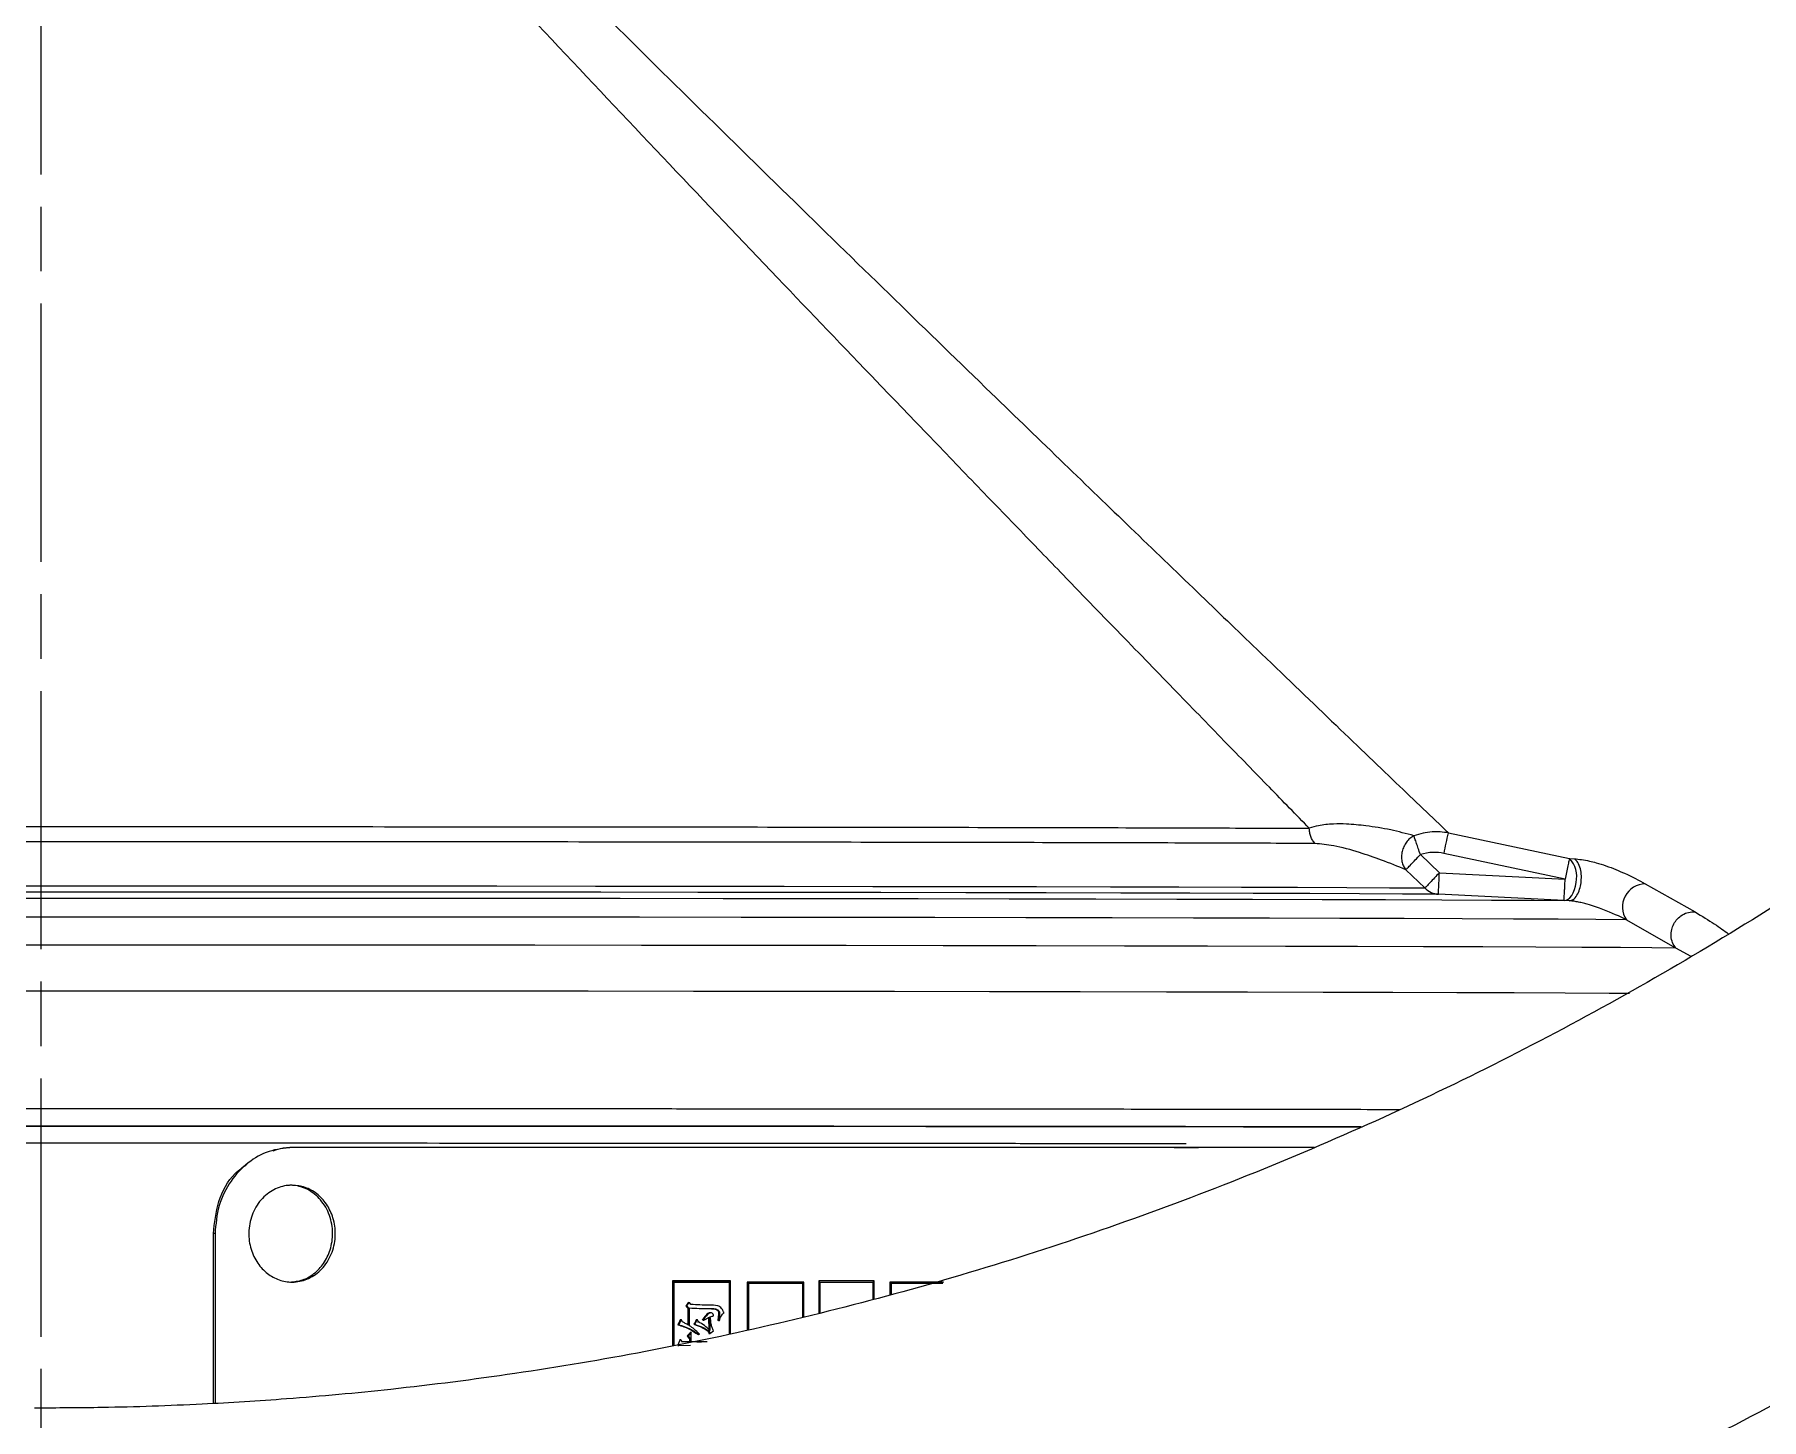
# Model space of a CAD drawing. Header units: millimetres. Extents: x 1953 to 4389, y 564 to 2287.
# Drawn here: x 2938.4 to 3018.6, y 850 to 914.3 of the extents above; entities that cross this region are included whole.
import ezdxf

# ---------------------------------------------------------------- set-up
doc = ezdxf.new("R2010")
doc.units = ezdxf.units.MM
doc.linetypes.add('AM_ISO08W050', pattern=[18, 12, -1.5, 3, -1.5])
doc.layers.add('AM_7', color=4, linetype='AM_ISO08W050', lineweight=25)

msp = doc.modelspace()

# ---------------------------------------------------------------- linework, layer by layer
at = {"color": 7, "linetype": 'Continuous', "lineweight": 25}
for p, q in [((3004.057, 877.253), (3009.679, 876.062)), ((3002.753, 876.246), (3003.64, 875.401)), ((3009.481, 875.108), (3003.851, 876.301)), ((3002.965, 874.695), (3002.079, 875.54)), ((3003.64, 875.401), (3009.481, 875.108)), ((3009.679, 876.062), (3009.911, 876.049)), ((3013.202, 874.885), (3015.514, 873.579)), ((3009.431, 874.111), (3003.59, 874.404)), ((3009.663, 874.098), (3009.431, 874.111)), ((3014.63, 871.902), (3012.323, 873.218)), ((3015.335, 871.511), (3014.63, 871.902)), ((2950.338, 862.634), (2950.23, 862.634)), ((2991.311, 862.634), (2992.443, 862.634)), ((2946.68, 850.743), (2946.68, 858.634)), ((2946.755, 858.634), (2946.68, 858.634)), ((2946.755, 858.634), (2946.755, 850.747)), ((2970.688, 856.435), (2968.014, 856.435)), ((2968.014, 856.435), (2968.014, 853.424)), ((2968.033, 856.435), (2968.014, 856.435)), ((2968.033, 856.435), (2968.033, 853.429)), ((2968.075, 856.385), (2968.075, 853.437)), ((2970.648, 856.385), (2970.669, 856.385)), ((2970.648, 856.385), (2970.648, 853.981)), ((2970.669, 853.986), (2970.669, 856.385)), ((2970.688, 856.435), (2970.71, 856.435)), ((2970.71, 853.994), (2970.71, 856.435)), ((2974.092, 856.385), (2971.478, 856.385)), ((2971.478, 856.385), (2971.478, 854.157)), ((2971.5, 856.385), (2971.478, 856.385)), ((2971.5, 856.385), (2971.5, 854.161)), ((2971.54, 856.335), (2971.54, 854.17)), ((2974.052, 856.335), (2974.075, 856.335)), ((2974.052, 856.335), (2974.052, 854.751)), ((2974.075, 854.757), (2974.075, 856.335)), ((2974.092, 856.385), (2974.115, 856.385)), ((2974.115, 854.767), (2974.115, 856.385)), ((2974.806, 856.435), (2974.806, 854.944)), ((2977.353, 856.435), (2974.806, 856.435)), ((2974.806, 856.435), (2974.83, 856.435)), ((2974.83, 856.435), (2974.83, 854.95)), ((2974.87, 854.96), (2974.87, 856.385)), ((2977.34, 856.385), (2977.315, 856.385)), ((2977.315, 856.385), (2977.315, 855.586)), ((2977.34, 856.385), (2977.34, 855.592)), ((2977.353, 856.435), (2977.379, 856.435)), ((2977.379, 855.602), (2977.379, 856.435)), ((2978.103, 856.385), (2978.103, 855.787)), ((2978.129, 856.385), (2978.103, 856.385)), ((2978.129, 856.385), (2978.129, 855.794)), ((2980.576, 856.385), (2978.154, 856.385)), ((2978.167, 856.335), (2978.167, 855.804)), ((2980.538, 856.335), (2980.566, 856.335)), ((2980.576, 856.385), (2980.604, 856.385)), ((2968.628, 855.277), (2968.667, 855.277)), ((2968.802, 855.439), (2968.667, 855.277)), ((2968.667, 855.277), (2968.757, 855.168)), ((2968.763, 855.439), (2968.802, 855.439)), ((2968.865, 855.341), (2968.802, 855.439)), ((2968.415, 854.638), (2968.298, 854.4)), ((2968.376, 854.638), (2968.415, 854.638)), ((2968.469, 854.541), (2968.415, 854.638)), ((2968.718, 855.168), (2968.718, 854.379)), ((2968.718, 855.168), (2968.757, 855.168)), ((2968.757, 855.168), (2968.757, 854.379)), ((2968.802, 854.357), (2968.802, 855.179)), ((2969.162, 854.638), (2969.045, 854.422)), ((2969.122, 854.638), (2969.162, 854.638)), ((2969.216, 854.541), (2969.162, 854.638)), ((2969.176, 854.541), (2969.216, 854.541)), ((2969.426, 854.617), (2969.409, 854.649)), ((2969.449, 854.649), (2969.409, 854.649)), ((2969.426, 854.617), (2969.467, 854.617)), ((2969.467, 854.617), (2969.449, 854.649)), ((2969.467, 854.617), (2969.726, 854.757)), ((2969.686, 854.757), (2969.704, 854.141)), ((2969.726, 854.757), (2969.744, 854.141)), ((2970.15, 854.595), (2970.114, 854.595)), ((2970.155, 854.595), (2970.114, 854.595)), ((2970.15, 854.595), (2970.191, 854.595)), ((2970.191, 854.595), (2970.155, 854.595)), ((2968.259, 854.4), (2968.298, 854.4)), ((2968.349, 853.708), (2968.388, 853.708)), ((2968.469, 853.6), (2968.388, 853.708)), ((2968.691, 853.87), (2968.73, 853.87)), ((2968.883, 854.054), (2968.73, 853.87)), ((2968.73, 853.87), (2968.838, 853.74)), ((2968.799, 853.74), (2968.799, 853.6)), ((2968.799, 853.74), (2968.838, 853.74)), ((2968.838, 853.74), (2968.838, 853.6)), ((2968.844, 854.054), (2968.883, 854.054)), ((2968.883, 853.6), (2968.883, 854.054)), ((2969.005, 854.422), (2969.045, 854.422)), ((2969.22, 853.968), (2969.194, 853.946)), ((2969.234, 853.946), (2969.194, 853.946)), ((2969.26, 853.968), (2969.234, 853.946)), ((2969.704, 854.141), (2969.744, 854.141)), ((2969.704, 854), (2969.744, 854)), ((2969.744, 854), (2969.914, 854.119)), ((2968.259, 853.438), (2968.298, 853.438)), ((2968.298, 853.438), (2968.838, 853.448)), ((2968.799, 853.6), (2968.43, 853.6)), ((2968.838, 853.6), (2968.469, 853.6)), ((2968.799, 853.6), (2968.838, 853.6)), ((2969.133, 853.6), (2969.36, 853.602)), ((2969.617, 853.604), (2969.153, 853.6))]:
    msp.add_line(p, q, dxfattribs=at)
at = {"color": 7, "linetype": 'Continuous', "lineweight": 25, "flags": 128}
for points in [[(2935.694, 874.796), (2940.595, 874.796), (2945.485, 874.795), (2950.34, 874.794), (2955.134, 874.792), (2959.841, 874.789), (2964.436, 874.785), (2968.896, 874.781), (2973.195, 874.776), (2977.312, 874.77), (2981.225, 874.764), (2984.913, 874.757), (2988.357, 874.749), (2991.538, 874.741), (2994.439, 874.733), (2997.045, 874.724), (2999.343, 874.715), (3001.32, 874.705), (3002.965, 874.695)], [(3009.431, 874.111), (3009.524, 874.124), (3009.616, 874.169), (3009.704, 874.243), (3009.784, 874.344), (3009.855, 874.47), (3009.915, 874.616), (3009.96, 874.778), (3009.99, 874.95)], [(3009.663, 874.098), (3008.035, 874.108), (3006.063, 874.119), (3003.757, 874.129), (3001.129, 874.138), (2998.191, 874.147), (2994.958, 874.156), (2991.446, 874.164), (2987.672, 874.172), (2983.656, 874.179), (2979.417, 874.186), (2974.976, 874.191), (2970.356, 874.196), (2965.578, 874.201), (2960.668, 874.205), (2955.648, 874.207), (2950.545, 874.21), (2945.383, 874.211), (2940.189, 874.212), (2934.987, 874.211)], [(3003.59, 874.404), (3001.928, 874.414), (2999.932, 874.424), (2997.612, 874.433), (2994.981, 874.442), (2992.051, 874.451), (2988.839, 874.459), (2985.362, 874.466), (2981.638, 874.473), (2977.687, 874.48), (2973.53, 874.485), (2969.189, 874.491), (2964.686, 874.495), (2960.046, 874.499), (2955.293, 874.502), (2950.453, 874.504), (2945.551, 874.505), (2940.613, 874.506), (2935.664, 874.506)], [(3012.323, 873.218), (3010.908, 873.229), (3009.159, 873.239), (3007.085, 873.249), (3004.694, 873.259), (3001.997, 873.269), (2999.008, 873.278), (2995.74, 873.286), (2992.208, 873.294), (2988.429, 873.302), (2984.42, 873.309), (2980.199, 873.315), (2975.787, 873.321), (2971.203, 873.326), (2966.469, 873.33), (2961.607, 873.334), (2956.639, 873.337), (2951.588, 873.339), (2946.478, 873.34), (2941.332, 873.341), (2936.174, 873.341)], [(3014.63, 871.902), (3013.515, 871.913), (3012.053, 871.923), (3010.251, 871.934), (3008.118, 871.944), (3005.662, 871.954), (3002.896, 871.964), (2999.832, 871.973), (2996.485, 871.982), (2992.87, 871.99), (2989.004, 871.997), (2984.905, 872.004), (2980.591, 872.011), (2976.084, 872.016), (2971.403, 872.022), (2966.57, 872.026), (2961.609, 872.03), (2956.542, 872.033), (2951.392, 872.035), (2946.183, 872.036), (2940.94, 872.037), (2935.687, 872.037)], [(2933.196, 869.917), (2938.421, 869.918), (2943.647, 869.917), (2948.851, 869.916), (2954.01, 869.914), (2959.1, 869.912), (2964.099, 869.909), (2968.984, 869.905), (2973.733, 869.9), (2978.325, 869.895), (2982.739, 869.889), (2986.956, 869.882), (2990.956, 869.875), (2994.721, 869.867), (2998.235, 869.859), (3001.481, 869.85), (3004.446, 869.841), (3007.116, 869.831), (3009.478, 869.821), (3011.523, 869.811), (3012.471, 869.805)]]:
    msp.add_lwpolyline(points, dxfattribs=at)
at = {"color": 7, "linetype": 'Continuous', "lineweight": 25}
for centre, radius, start, end in [((2133.556, 1065.107), 890.541, 347.759661, 347.822332), ((3008.825, 875.224), 1.197, 346.77793, 44.49537), ((3003.644, 875.336), 0.933, 223.34923, 266.65686), ((3013.213, 873.814), 1.071, 90.60321, 213.8212)]:
    msp.add_arc(centre, radius, start, end, dxfattribs=at)
for points, knots in [([(2938.32, 830.528), (2940.88, 830.553), (2944.46, 830.588), (2949.73, 830.867), (2954.194, 831.202), (2959.51, 831.768), (2965.079, 832.541), (2970.892, 833.551), (2976.864, 834.807), (2982.94, 836.318), (2989.078, 838.088), (2995.243, 840.123), (3001.406, 842.422), (3007.543, 844.987), (3013.631, 847.818), (3019.651, 850.911), (3025.584, 854.266), (3031.413, 857.878), (3037.123, 861.744), (3042.698, 865.858), (3048.125, 870.215), (3053.391, 874.809), (3058.482, 879.634), (3063.387, 884.682), (3068.094, 889.944), (3072.592, 895.414), (3076.87, 901.083), (3080.919, 906.94), (3084.729, 912.977), (3088.29, 919.182), (3091.595, 925.547), (3094.636, 932.06), (3097.405, 938.709), (3099.896, 945.483), (3102.101, 952.371), (3104.016, 959.36), (3105.634, 966.437), (3106.952, 973.591), (3107.965, 980.808), (3108.67, 988.075), (3109.062, 995.379), (3109.141, 1002.707), (3108.904, 1010.045), (3108.35, 1017.38), (3107.478, 1024.698), (3106.288, 1031.985), (3104.78, 1039.227), (3102.954, 1046.412), (3100.814, 1053.525), (3098.36, 1060.552), (3095.595, 1067.481), (3092.523, 1074.297), (3089.146, 1080.988), (3085.468, 1087.54), (3081.494, 1093.94), (3077.229, 1100.175), (3072.678, 1106.233), (3067.846, 1112.101), (3062.739, 1117.768), (3057.362, 1123.22), (3051.916, 1128.268), (3046.442, 1132.92), (3040.984, 1137.19), (3035.359, 1141.232), (3029.578, 1145.04), (3023.65, 1148.609), (3017.588, 1151.931), (3011.402, 1155.001), (3005.105, 1157.814), (2998.712, 1160.366), (2992.237, 1162.652), (2985.699, 1164.669), (2979.124, 1166.411), (2972.551, 1167.876), (2966.057, 1169.057), (2959.768, 1169.955), (2954.244, 1170.538), (2949.361, 1170.906), (2944.537, 1171.145), (2938.563, 1171.262), (2933.046, 1171.152), (2927.777, 1170.88), (2923.312, 1170.543), (2917.996, 1169.978), (2912.427, 1169.204), (2906.614, 1168.194), (2900.643, 1166.938), (2894.567, 1165.428), (2888.429, 1163.657), (2882.263, 1161.623), (2876.1, 1159.323), (2869.963, 1156.758), (2863.875, 1153.928), (2857.855, 1150.834), (2851.923, 1147.479), (2846.093, 1143.867), (2840.384, 1140.002), (2834.808, 1135.888), (2829.381, 1131.53), (2824.115, 1126.936), (2819.024, 1122.112), (2814.119, 1117.064), (2809.412, 1111.801), (2804.914, 1106.331), (2800.636, 1100.663), (2796.587, 1094.806), (2792.778, 1088.769), (2789.216, 1082.563), (2785.911, 1076.198), (2782.869, 1069.686), (2780.107, 1063.035), (2777.77, 1056.753), (2776.491, 1052.648), (2775.928, 1050.839)], [0, 0, 0, 0, 0.010207, 0.014274, 0.021037, 0.028056, 0.035587, 0.043451, 0.051578, 0.059911, 0.06841, 0.077044, 0.085791, 0.094634, 0.103558, 0.112554, 0.121612, 0.130726, 0.13989, 0.149098, 0.158347, 0.167633, 0.176954, 0.186306, 0.195688, 0.205098, 0.214535, 0.223996, 0.233481, 0.242989, 0.252518, 0.262068, 0.271639, 0.281229, 0.290838, 0.300466, 0.310113, 0.319778, 0.329461, 0.339162, 0.348881, 0.358618, 0.368373, 0.378146, 0.387938, 0.397748, 0.407578, 0.417427, 0.427296, 0.437185, 0.447097, 0.457031, 0.466988, 0.47697, 0.486979, 0.497016, 0.507082, 0.517181, 0.527315, 0.537488, 0.547704, 0.556915, 0.566123, 0.575327, 0.584526, 0.593719, 0.602905, 0.612082, 0.621247, 0.630396, 0.639524, 0.64862, 0.657668, 0.666638, 0.675463, 0.683979, 0.691963, 0.697606, 0.703501, 0.71122, 0.721427, 0.725494, 0.732257, 0.739276, 0.746807, 0.754671, 0.762798, 0.771131, 0.77963, 0.788264, 0.797011, 0.805853, 0.814778, 0.823774, 0.832832, 0.841946, 0.85111, 0.860318, 0.869567, 0.878853, 0.888174, 0.897526, 0.906908, 0.916318, 0.925755, 0.935216, 0.944701, 0.954208, 0.963738, 0.973288, 0.982858, 0.992449, 1, 1, 1, 1]), ([(3083.05, 958.8), (3082.749, 957.738), (3081.813, 954.434), (3079.906, 948.982), (3077.348, 942.455), (3074.463, 936.043), (3071.277, 929.755), (3067.789, 923.606), (3064.005, 917.611), (3059.928, 911.782), (3055.565, 906.133), (3050.921, 900.677), (3046.002, 895.428), (3040.993, 890.571), (3035.938, 886.1), (3030.88, 882.001), (3025.652, 878.128), (3020.264, 874.486), (3014.728, 871.083), (3009.056, 867.924), (3003.259, 865.017), (2997.351, 862.367), (2991.347, 859.978), (2985.265, 857.855), (2979.125, 856.003), (2972.958, 854.425), (2966.814, 853.126), (2960.805, 852.113), (2955.238, 851.402), (2950.392, 850.957), (2945.923, 850.679), (2942.018, 850.542), (2939.419, 850.532), (2938.37, 850.528)], [0, 0, 0, 0, 0.017078, 0.053144, 0.089298, 0.125545, 0.161888, 0.198335, 0.23489, 0.271563, 0.308361, 0.345297, 0.382382, 0.419634, 0.453214, 0.486783, 0.520336, 0.55387, 0.58738, 0.62086, 0.654303, 0.687696, 0.721023, 0.754256, 0.787351, 0.820228, 0.85273, 0.884498, 0.914491, 0.939551, 0.959781, 0.98378, 1, 1, 1, 1]), ([(2953.868, 926.259), (2955.375, 924.733), (2958.77, 921.295), (2963.737, 916.351), (2968.849, 911.305), (2973.64, 906.609), (2978.353, 902.015), (2982.526, 897.965), (2986.167, 894.443), (2989.367, 891.355), (2992.362, 888.471), (2995.532, 885.424), (2998.686, 882.397), (3001.73, 879.481), (3003.284, 877.994), (3004.057, 877.253)], [0, 0, 0, 0, 0.0757261, 0.1705564, 0.2505295, 0.3365418, 0.4190948, 0.5009329, 0.5653066, 0.6262108, 0.6902275, 0.7512636, 0.8351247, 0.9178678, 1, 1, 1, 1]), ([(2997.595, 877.467), (2996.989, 878.088), (2995.756, 879.354), (2993.631, 881.538), (2991.269, 883.967), (2988.927, 886.38), (2986.679, 888.701), (2984.574, 890.878), (2982.339, 893.193), (2979.976, 895.646), (2976.841, 898.908), (2972.816, 903.113), (2967.873, 908.308), (2962.748, 913.74), (2957.57, 919.277), (2954.116, 923.043), (2952.389, 924.927)], [0, 0, 0, 0, 0.058762, 0.119589, 0.182605, 0.247918, 0.295066, 0.343666, 0.393747, 0.445333, 0.498448, 0.594405, 0.695866, 0.797974, 0.898991, 1, 1, 1, 1]), ([(3002.454, 877.123), (3002.095, 877.218), (3001.356, 877.414), (3000.292, 877.579), (2999.412, 877.672), (2998.665, 877.671), (2998.075, 877.619), (2997.734, 877.511), (2997.595, 877.467)], [0, 0, 0, 0, 0.211483, 0.435358, 0.617749, 0.741818, 0.895297, 1, 1, 1, 1]), ([(3004.057, 877.253), (3003.806, 877.285), (3003.264, 877.353), (3002.737, 877.203), (3002.454, 877.123)], [0, 0, 0, 0, 0.464684, 1, 1, 1, 1]), ([(3002.753, 876.246), (3002.72, 876.341), (3002.657, 876.526), (3002.571, 876.78), (3002.498, 876.993), (3002.468, 877.08), (3002.454, 877.123)], [0, 0, 0, 0, 0.255681, 0.494023, 0.75113, 1, 1, 1, 1]), ([(2997.86, 876.76), (2996.495, 876.766), (2993.765, 876.777), (2988.358, 876.792), (2982.111, 876.806), (2975.039, 876.817), (2967.301, 876.827), (2959.033, 876.834), (2950.389, 876.838), (2941.53, 876.84), (2932.619, 876.84), (2923.822, 876.837), (2915.301, 876.831), (2907.216, 876.823), (2899.71, 876.813), (2892.947, 876.801), (2886.957, 876.786), (2883.79, 876.776), (2882.207, 876.77)], [0, 0, 0, 0, 0.0625, 0.125, 0.1875, 0.25, 0.3125, 0.375, 0.4375, 0.5, 0.5625, 0.625, 0.6875, 0.75, 0.8125, 0.875, 0.9375, 1, 1, 1, 1]), ([(3002.079, 875.54), (3001.704, 875.694), (3000.993, 875.986), (2999.866, 876.367), (2998.796, 876.673), (2998.145, 876.733), (2997.86, 876.76)], [0, 0, 0, 0, 0.264862, 0.502211, 0.782541, 1, 1, 1, 1]), ([(3002.079, 875.54), (3002.103, 875.565), (3002.151, 875.615), (3002.309, 875.78), (3002.515, 875.997), (3002.671, 876.16), (3002.753, 876.246)], [0, 0, 0, 0, 0.243398, 0.499901, 0.738139, 1, 1, 1, 1]), ([(3003.851, 876.301), (3003.678, 876.328), (3003.308, 876.386), (3002.945, 876.294), (3002.753, 876.246)], [0, 0, 0, 0, 0.469803, 1, 1, 1, 1]), ([(3003.64, 875.401), (3003.564, 875.321), (3003.408, 875.158), (3003.199, 874.939), (3003.036, 874.769), (3002.988, 874.72), (3002.965, 874.695)], [0, 0, 0, 0, 0.242676, 0.5, 0.757324, 1, 1, 1, 1]), ([(3003.59, 874.404), (3003.59, 874.419), (3003.592, 874.442), (3003.598, 874.567), (3003.606, 874.735), (3003.62, 875.015), (3003.633, 875.273), (3003.64, 875.401)], [0, 0, 0, 0, 0.2399429, 0.3689253, 0.5005939, 0.7534844, 1, 1, 1, 1]), ([(3009.679, 876.062), (3009.672, 876.028), (3009.657, 875.957), (3009.609, 875.726), (3009.548, 875.431), (3009.503, 875.213), (3009.481, 875.108)], [0, 0, 0, 0, 0.2428701, 0.5000028, 0.7602532, 1, 1, 1, 1]), ([(3009.663, 874.098), (3009.729, 874.11), (3009.86, 874.133), (3010.035, 874.337), (3010.16, 874.617), (3010.227, 874.934), (3010.242, 875.267), (3010.196, 875.601), (3010.084, 875.896), (3009.968, 875.998), (3009.911, 876.049)], [0, 0, 0, 0, 0.1314, 0.263981, 0.388888, 0.49996, 0.611082, 0.736027, 0.868618, 1, 1, 1, 1]), ([(3009.911, 876.049), (3010.02, 876.039), (3010.243, 876.02), (3010.597, 875.951), (3010.984, 875.853), (3011.576, 875.664), (3012.398, 875.32), (3012.903, 875.046), (3013.202, 874.885)], [0, 0, 0, 0, 0.081068, 0.166062, 0.236605, 0.353639, 0.618131, 1, 1, 1, 1]), ([(3009.431, 874.111), (3009.432, 874.126), (3009.433, 874.149), (3009.439, 874.274), (3009.446, 874.404), (3009.454, 874.564), (3009.466, 874.795), (3009.475, 874.983), (3009.481, 875.108)], [0, 0, 0, 0, 0.239658, 0.368491, 0.500002, 0.637938, 0.760342, 1, 1, 1, 1]), ([(3012.323, 873.218), (3011.999, 873.374), (3011.519, 873.604), (3010.726, 873.886), (3010.282, 874.001), (3010.057, 874.049), (3009.842, 874.084), (3009.723, 874.093), (3009.663, 874.098)], [0, 0, 0, 0, 0.523638, 0.772851, 0.838297, 0.895125, 0.94736, 1, 1, 1, 1]), ([(3014.63, 871.902), (3014.571, 871.982), (3014.453, 872.143), (3014.39, 872.449), (3014.415, 872.751), (3014.518, 873.027), (3014.687, 873.268), (3014.923, 873.461), (3015.213, 873.584), (3015.414, 873.58), (3015.514, 873.579)], [0, 0, 0, 0, 0.130906, 0.261993, 0.386645, 0.5, 0.613355, 0.738007, 0.869094, 1, 1, 1, 1]), ([(3015.514, 873.579), (3015.835, 873.385), (3016.513, 872.976), (3016.87, 872.71), (3017.058, 872.57)], [0, 0, 0, 0, 0.473046, 1, 1, 1, 1]), ([(2938.753, 864.446), (2941.185, 864.447), (2946.031, 864.447), (2953.209, 864.446), (2959.055, 864.444), (2963.612, 864.443), (2966.959, 864.441), (2970.235, 864.439), (2973.434, 864.438), (2976.549, 864.435), (2980.502, 864.433), (2985.297, 864.429), (2990.852, 864.423), (2996.2, 864.416), (2999.904, 864.41), (3001.577, 864.407), (3001.783, 864.406)], [0, 0, 0, 0, 0.099314, 0.197878, 0.29569, 0.344327, 0.392776, 0.441037, 0.48911, 0.536996, 0.584693, 0.676006, 0.773113, 0.876014, 0.984707, 1, 1, 1, 1]), ([(2924.962, 863.642), (2927.245, 863.643), (2931.813, 863.644), (2936.436, 863.645), (2938.748, 863.645)], [0, 0, 0, 0, 0.5, 1, 1, 1, 1]), ([(2925.023, 863.63), (2927.283, 863.631), (2929.975, 863.632), (2933.525, 863.632), (2935.572, 863.633), (2937.38, 863.633), (2938.4, 863.633), (2938.658, 863.633), (2938.724, 863.633), (2938.741, 863.633), (2938.746, 863.633), (2938.747, 863.633), (2938.748, 863.633), (2938.748, 863.633)], [0, 0, 0, 0, 0.497027, 0.592231, 0.774282, 0.942828, 0.985336, 0.996149, 0.998944, 0.99969, 0.999899, 0.999963, 1, 1, 1, 1]), ([(2938.748, 863.645), (2941.111, 863.645), (2945.95, 863.645), (2953.314, 863.644), (2960.871, 863.642), (2968.521, 863.639), (2976.142, 863.635), (2983.608, 863.629), (2990.702, 863.621), (2996.274, 863.614), (2999.07, 863.609), (3000.002, 863.607)], [0, 0, 0, 0, 0.099936, 0.20465, 0.314142, 0.428413, 0.547463, 0.671293, 0.799904, 0.933297, 1, 1, 1, 1]), ([(2938.748, 863.633), (2939.055, 863.633), (2939.866, 863.633), (2941.288, 863.633), (2942.8, 863.633), (2944.007, 863.633), (2944.901, 863.633), (2945.871, 863.633), (2947.106, 863.633), (2948.32, 863.633), (2949.467, 863.633), (2950.748, 863.632), (2952.583, 863.632), (2954.262, 863.632), (2955.611, 863.631), (2956.421, 863.631), (2957.276, 863.631), (2958.175, 863.631), (2959.12, 863.63), (2962.054, 863.63), (2966.6, 863.628), (2972.294, 863.625), (2976.964, 863.621), (2980.678, 863.619), (2983.508, 863.616), (2985.517, 863.614), (2986.703, 863.613), (2987.262, 863.612), (2987.424, 863.612), (2987.476, 863.612), (2987.495, 863.612), (2987.501, 863.612), (2987.504, 863.612), (2987.505, 863.612), (2987.505, 863.612), (2987.505, 863.612), (2987.506, 863.612), (2987.506, 863.612), (2987.506, 863.612), (2987.774, 863.612), (2988.456, 863.611), (2989.712, 863.61), (2991.22, 863.608), (2992.618, 863.606), (2993.638, 863.605), (2994.411, 863.604), (2995.236, 863.603), (2996.221, 863.601), (2997.197, 863.6), (2997.998, 863.598), (2998.777, 863.597), (2999.414, 863.596), (2999.853, 863.595), (2999.975, 863.595)], [0, 0, 0, 0, 0.012973, 0.034337, 0.060199, 0.077036, 0.085541, 0.098133, 0.118255, 0.138092, 0.149882, 0.167263, 0.192912, 0.228649, 0.239676, 0.251395, 0.263806, 0.27691, 0.290705, 0.305192, 0.405966, 0.493675, 0.568315, 0.629883, 0.678375, 0.713791, 0.736127, 0.74239, 0.744295, 0.745005, 0.745236, 0.745322, 0.745357, 0.745372, 0.745378, 0.745381, 0.745382, 0.745383, 0.745383, 0.745383, 0.760108, 0.782989, 0.815582, 0.846332, 0.865142, 0.876857, 0.893505, 0.916185, 0.939041, 0.956594, 0.969065, 0.991384, 1, 1, 1, 1]), ([(2991.877, 862.806), (2991.028, 862.807), (2989.104, 862.809), (2985.94, 862.812), (2982.517, 862.816), (2977.527, 862.82), (2970.705, 862.824), (2961.807, 862.828), (2952.656, 862.831), (2943.408, 862.832), (2934.189, 862.831), (2928.159, 862.83), (2925.162, 862.829)], [0, 0, 0, 0, 0.048952, 0.110958, 0.16991, 0.225807, 0.358661, 0.489986, 0.619783, 0.748051, 0.87479, 1, 1, 1, 1]), ([(2950.337, 862.634), (2949.973, 862.597), (2949.243, 862.524), (2948.248, 861.954), (2947.436, 861.086), (2946.867, 859.939), (2946.793, 859.074), (2946.755, 858.634)], [0, 0, 0, 0, 0.184668, 0.369995, 0.565851, 0.779444, 1, 1, 1, 1]), ([(2949.464, 862.484), (2949.613, 862.54), (2949.861, 862.633), (2950.124, 862.634), (2950.229, 862.634)], [0, 0, 0, 0, 0.598586, 1, 1, 1, 1]), ([(2997.834, 862.634), (2997.078, 862.634), (2994.635, 862.634), (2990.068, 862.634), (2984.988, 862.634), (2979.604, 862.634), (2975.074, 862.634), (2969.184, 862.634), (2964.3, 862.634), (2957.635, 862.634), (2953.342, 862.634), (2950.337, 862.634)], [0, 0, 0, 0, 0.063071, 0.203688, 0.344307, 0.414547, 0.555165, 0.625405, 0.766021, 0.83626, 1, 1, 1, 1]), ([(2946.68, 858.634), (2946.732, 859.135), (2946.838, 860.138), (2947.451, 861.303), (2948.059, 861.735), (2948.256, 861.875)], [0, 0, 0, 0, 0.402722, 0.806503, 1, 1, 1, 1]), ([(2950.337, 860.884), (2950.542, 860.863), (2950.954, 860.822), (2951.511, 860.5), (2951.968, 860.012), (2952.279, 859.352), (2952.386, 858.571), (2952.236, 857.758), (2951.825, 857.046), (2951.223, 856.561), (2950.69, 856.399), (2950.196, 856.373), (2949.72, 856.455), (2949.162, 856.765), (2948.703, 857.257), (2948.39, 857.915), (2948.282, 858.696), (2948.432, 859.509), (2948.845, 860.221), (2949.449, 860.704), (2949.984, 860.872), (2950.274, 860.882), (2950.337, 860.884)], [0, 0, 0, 0, 0.0462762, 0.0927191, 0.1417154, 0.1951897, 0.2536855, 0.3152612, 0.376912, 0.4343703, 0.4858167, 0.5000047, 0.5462543, 0.592701, 0.6417985, 0.6951551, 0.753514, 0.8153974, 0.8768635, 0.9341609, 0.9857367, 1, 1, 1, 1]), ([(2950.23, 856.384), (2950.431, 856.404), (2950.835, 856.445), (2951.383, 856.761), (2951.835, 857.243), (2952.147, 857.897), (2952.26, 858.677), (2952.116, 859.497), (2951.709, 860.217), (2951.109, 860.705), (2950.578, 860.873), (2950.29, 860.882), (2950.229, 860.884)], [0, 0, 0, 0, 0.0912038, 0.1828761, 0.2801993, 0.3866808, 0.5040829, 0.6292887, 0.7538352, 0.8693163, 0.9721511, 1, 1, 1, 1]), ([(2970.71, 856.435), (2970.444, 856.435), (2969.912, 856.435), (2969.021, 856.435), (2968.392, 856.435), (2968.033, 856.435)], [0, 0, 0, 0, 0.300086, 0.600172, 1, 1, 1, 1]), ([(2970.669, 856.385), (2970.403, 856.385), (2969.871, 856.385), (2969.007, 856.385), (2968.406, 856.385), (2968.075, 856.385)], [0, 0, 0, 0, 0.309667, 0.619335, 1, 1, 1, 1]), ([(2968.075, 856.385), (2968.33, 856.385), (2968.845, 856.385), (2969.704, 856.385), (2970.304, 856.385), (2970.648, 856.385)], [0, 0, 0, 0, 0.294871, 0.597185, 1, 1, 1, 1]), ([(2974.115, 856.385), (2973.855, 856.385), (2973.336, 856.385), (2972.465, 856.385), (2971.851, 856.385), (2971.5, 856.385)], [0, 0, 0, 0, 0.3000859, 0.6001718, 1, 1, 1, 1]), ([(2974.075, 856.335), (2973.815, 856.335), (2973.296, 856.335), (2972.452, 856.335), (2971.864, 856.335), (2971.54, 856.335)], [0, 0, 0, 0, 0.309667, 0.619335, 1, 1, 1, 1]), ([(2971.54, 856.335), (2971.746, 856.335), (2972.164, 856.335), (2973.003, 856.335), (2973.632, 856.335), (2974.052, 856.335)], [0, 0, 0, 0, 0.243669, 0.495846, 1, 1, 1, 1]), ([(2977.379, 856.435), (2977.126, 856.435), (2976.621, 856.435), (2975.772, 856.435), (2975.173, 856.435), (2974.83, 856.435)], [0, 0, 0, 0, 0.300086, 0.600172, 1, 1, 1, 1]), ([(2974.87, 856.385), (2975.127, 856.385), (2975.641, 856.385), (2976.465, 856.385), (2977.029, 856.385), (2977.34, 856.385)], [0, 0, 0, 0, 0.309667, 0.619335, 1, 1, 1, 1]), ([(2974.87, 856.385), (2975.07, 856.385), (2975.477, 856.385), (2976.294, 856.385), (2976.906, 856.385), (2977.315, 856.385)], [0, 0, 0, 0, 0.242842, 0.4952944, 1, 1, 1, 1]), ([(2980.604, 856.385), (2980.359, 856.385), (2979.868, 856.385), (2979.044, 856.385), (2978.462, 856.385), (2978.129, 856.385)], [0, 0, 0, 0, 0.300086, 0.600172, 1, 1, 1, 1]), ([(2980.566, 856.335), (2980.321, 856.335), (2979.83, 856.335), (2979.031, 856.335), (2978.474, 856.335), (2978.167, 856.335)], [0, 0, 0, 0, 0.309667, 0.619335, 1, 1, 1, 1]), ([(2978.167, 856.335), (2978.361, 856.335), (2978.755, 856.335), (2979.548, 856.335), (2980.142, 856.335), (2980.538, 856.335)], [0, 0, 0, 0, 0.241953, 0.494702, 1, 1, 1, 1]), ([(2968.763, 855.439), (2968.74, 855.412), (2968.695, 855.358), (2968.65, 855.304), (2968.628, 855.277)], [0, 0, 0, 0, 0.5, 1, 1, 1, 1]), ([(2968.628, 855.277), (2968.638, 855.264), (2968.659, 855.24), (2968.689, 855.204), (2968.708, 855.18), (2968.718, 855.168)], [0, 0, 0, 0, 0.346323, 0.673162, 1, 1, 1, 1]), ([(2970.405, 854.952), (2970.373, 855.027), (2970.326, 855.137), (2970.211, 855.238), (2970.014, 855.323), (2969.555, 855.302), (2969.141, 855.326), (2968.865, 855.341)], [0, 0, 0, 0, 0.132026, 0.196101, 0.258534, 0.505562, 1, 1, 1, 1]), ([(2968.376, 854.638), (2968.361, 854.609), (2968.335, 854.554), (2968.295, 854.475), (2968.271, 854.425), (2968.259, 854.4)], [0, 0, 0, 0, 0.374291, 0.687145, 1, 1, 1, 1]), ([(2968.757, 854.379), (2968.706, 854.406), (2968.609, 854.458), (2968.513, 854.515), (2968.469, 854.541)], [0, 0, 0, 0, 0.532976, 1, 1, 1, 1]), ([(2968.802, 855.179), (2969.096, 855.165), (2969.501, 855.145), (2969.947, 855.166), (2970.107, 855.104), (2970.164, 855.049), (2970.191, 854.994), (2970.195, 854.928), (2970.177, 854.796), (2970.165, 854.684), (2970.155, 854.595)], [0, 0, 0, 0, 0.489233, 0.672718, 0.735367, 0.76608, 0.796242, 0.828596, 0.864188, 1, 1, 1, 1]), ([(2969.122, 854.638), (2969.106, 854.609), (2969.079, 854.559), (2969.04, 854.487), (2969.017, 854.444), (2969.005, 854.422)], [0, 0, 0, 0, 0.402508, 0.701255, 1, 1, 1, 1]), ([(2969.744, 854.141), (2969.661, 854.217), (2969.497, 854.367), (2969.309, 854.483), (2969.216, 854.541)], [0, 0, 0, 0, 0.5023466, 1, 1, 1, 1]), ([(2969.77, 854.948), (2969.768, 854.949), (2969.75, 854.957), (2969.707, 854.947), (2969.609, 854.9), (2969.514, 854.783), (2969.439, 854.688), (2969.409, 854.649)], [0, 0, 0, 0, 0.016217, 0.1216, 0.261121, 0.702097, 1, 1, 1, 1]), ([(2969.762, 854.768), (2969.794, 854.776), (2969.842, 854.789), (2969.895, 854.806), (2969.913, 854.821), (2969.918, 854.828), (2969.92, 854.833), (2969.921, 854.839), (2969.921, 854.848), (2969.917, 854.864), (2969.904, 854.885), (2969.881, 854.913), (2969.846, 854.94), (2969.798, 854.956), (2969.748, 854.947), (2969.702, 854.927), (2969.648, 854.882), (2969.56, 854.792), (2969.493, 854.707), (2969.449, 854.649)], [0, 0, 0, 0, 0.12083, 0.185578, 0.200463, 0.207293, 0.213836, 0.220353, 0.227161, 0.24221, 0.277123, 0.31159, 0.371541, 0.433275, 0.493638, 0.554959, 0.617623, 0.744187, 1, 1, 1, 1]), ([(2969.914, 854.119), (2969.889, 854.168), (2969.838, 854.265), (2969.798, 854.488), (2969.776, 854.656), (2969.762, 854.768)], [0, 0, 0, 0, 0.2461025, 0.4965719, 1, 1, 1, 1]), ([(2969.778, 855.15), (2969.794, 855.149), (2969.867, 855.145), (2969.965, 855.147), (2970.063, 855.103), (2970.115, 855.06), (2970.145, 855.007), (2970.157, 854.932), (2970.132, 854.795), (2970.121, 854.676), (2970.114, 854.595)], [0, 0, 0, 0, 0.059261, 0.277391, 0.368105, 0.4594, 0.520103, 0.580915, 0.717891, 1, 1, 1, 1]), ([(2970.191, 854.595), (2970.212, 854.667), (2970.243, 854.774), (2970.312, 854.88), (2970.361, 854.93), (2970.39, 854.945), (2970.405, 854.952)], [0, 0, 0, 0, 0.509381, 0.758484, 0.880594, 1, 1, 1, 1]), ([(2968.259, 854.4), (2968.444, 854.343), (2968.777, 854.241), (2969.066, 854.036), (2969.194, 853.946)], [0, 0, 0, 0, 0.55646, 1, 1, 1, 1]), ([(2968.349, 853.708), (2968.338, 853.676), (2968.318, 853.615), (2968.288, 853.525), (2968.269, 853.467), (2968.259, 853.438)], [0, 0, 0, 0, 0.35122, 0.67561, 1, 1, 1, 1]), ([(2968.298, 854.4), (2968.463, 854.35), (2968.797, 854.25), (2969.087, 854.048), (2969.234, 853.946)], [0, 0, 0, 0, 0.496751, 1, 1, 1, 1]), ([(2968.844, 854.054), (2968.823, 854.029), (2968.787, 853.986), (2968.736, 853.925), (2968.706, 853.888), (2968.691, 853.87)], [0, 0, 0, 0, 0.407433, 0.703717, 1, 1, 1, 1]), ([(2968.691, 853.87), (2968.701, 853.858), (2968.722, 853.833), (2968.758, 853.79), (2968.784, 853.759), (2968.799, 853.74)], [0, 0, 0, 0, 0.288603, 0.577204, 1, 1, 1, 1]), ([(2969.26, 853.968), (2969.184, 854.046), (2969.041, 854.19), (2968.877, 854.305), (2968.802, 854.357)], [0, 0, 0, 0, 0.5414486, 1, 1, 1, 1]), ([(2969.005, 854.422), (2969.134, 854.377), (2969.331, 854.308), (2969.542, 854.189), (2969.659, 854.102), (2969.689, 854.034), (2969.704, 854)], [0, 0, 0, 0, 0.4932792, 0.7531003, 0.8752204, 1, 1, 1, 1]), ([(2969.045, 854.422), (2969.173, 854.376), (2969.399, 854.295), (2969.638, 854.165), (2969.733, 854.048), (2969.742, 854.01), (2969.744, 854)], [0, 0, 0, 0, 0.494165, 0.869161, 0.966217, 1, 1, 1, 1]), ([(2969.153, 853.6), (2969.103, 853.6), (2969.013, 853.6), (2968.923, 853.6), (2968.883, 853.6)], [0, 0, 0, 0, 0.56, 1, 1, 1, 1]), ([(2969.133, 853.6), (2969.096, 853.6), (2969.022, 853.6), (2968.929, 853.6), (2968.883, 853.6)], [0, 0, 0, 0, 0.510364, 1, 1, 1, 1]), ([(2969.617, 853.604), (2969.562, 853.604), (2969.474, 853.603), (2969.375, 853.602), (2969.325, 853.601), (2969.283, 853.601), (2969.221, 853.6), (2969.163, 853.6), (2969.133, 853.6)], [0, 0, 0, 0, 0.346989, 0.56406, 0.627993, 0.665176, 0.826013, 1, 1, 1, 1])]:
    msp.add_open_spline(points, degree=3, knots=knots, dxfattribs=at)
for points in [[(2882.461, 877.477), (2884.037, 877.483), (2887.189, 877.493), (2893.152, 877.507), (2899.885, 877.52), (2907.357, 877.53), (2915.406, 877.538), (2923.889, 877.543), (2932.646, 877.546), (2941.517, 877.547), (2950.337, 877.545), (2958.942, 877.54), (2967.173, 877.533), (2974.876, 877.524), (2981.916, 877.512), (2988.136, 877.499), (2993.519, 877.484), (2996.236, 877.472), (2997.595, 877.467)], [(2997.86, 876.76), (2997.821, 876.809), (2997.742, 876.906), (2997.659, 877.082), (2997.605, 877.27), (2997.599, 877.401), (2997.595, 877.467)], [(3002.454, 877.123), (3002.39, 877.083), (3002.262, 877.003), (3002.104, 876.827), (3001.978, 876.623), (3001.932, 876.47), (3001.909, 876.393)], [(3001.909, 876.393), (3001.895, 876.315), (3001.868, 876.159), (3001.891, 875.929), (3001.957, 875.714), (3002.039, 875.598), (3002.079, 875.54)], [(2924.822, 864.444), (2927.13, 864.445), (2931.745, 864.446), (2936.417, 864.446), (2938.753, 864.446)]]:
    msp.add_open_spline(points, degree=3, dxfattribs=at)
at = {"layer": 'AM_7'}
msp.add_line((2938.675, 781.845), (2938.675, 1139.393), dxfattribs=at)

doc.saveas('drawing.dxf')
